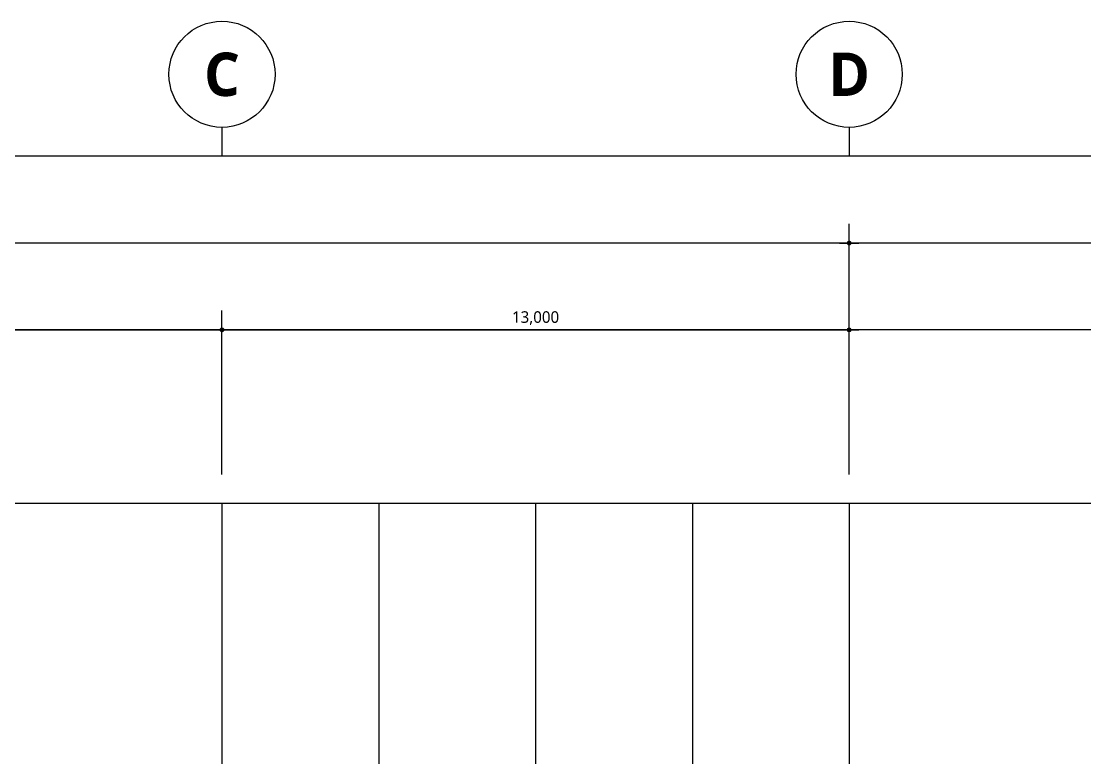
# Model space of a CAD drawing. Header units: millimetres. Extents: x 0 to 672800, y 0 to 118800.
# Drawn here: x 418739 to 440783, y 35171 to 50444 of the extents above; entities that cross this region are included whole.
import ezdxf
from ezdxf.enums import TextEntityAlignment as Align

# ---------------------------------------------------------------- set-up
doc = ezdxf.new("R2010")
doc.units = ezdxf.units.MM
doc.header["$LTSCALE"] = 200
doc.linetypes.add('CEN-GAUN', pattern=[32.2, 30, -1, 0.2, -1])
doc.layers.get('DEFPOINTS').update_dxf_attribs({"color": 137})
doc.layers.add('CEN', color=1, linetype='CEN-GAUN')
doc.layers.add('check', color=61, linetype='Continuous', plot=False)
doc.layers.add('Defpoint', color=125, linetype='Continuous', plot=False)
doc.styles.add('맑은고딕', font='malgun.ttf')
doc.styles.add('스타일2', font='malgunbd.ttf')
doc.dimstyles.new('CJAK', dxfattribs={"dimscale": 200, "dimtxt": 1.2, "dimasz": 0.5, "dimexe": 2, "dimexo": 3, "dimgap": 0.5, "dimtad": 1, "dimdec": 0, "dimzin": 1, "dimdsep": 46, "dimlunit": 6, "dimtxsty": '맑은고딕', "dimblk": 'CJDOT', "dimcen": 0.09, "dimdle": 1, "dimclrd": 256, "dimclre": 256, "dimclrt": 256, "dimadec": 0, "dimazin": 0, "dimtfac": 1, "dimtdec": 0, "dimtix": 1, "dimtmove": 2, "dimatfit": 3, "dimldrblk": 'CJDOT', "dimfxl": 1, "dimtolj": 1, "dimtzin": 1, "dimarcsym": 0})

# ---------------------------------------------------------------- blocks, each defined once
blk = doc.blocks.new('CJDOT')
blk.add_line((-2, 0), (2, 0))
at = {"const_width": 0.5}
blk.add_lwpolyline([(-0.25, 0, 1), (0.25, 0, 1)], format="xyb", close=True, dxfattribs=at)
blk = doc.blocks.new('*D195')
at = {"layer": 'check', "lineweight": -2, "transparency": 16777216}
for p, q in [((405900, 41044), (405900, 44444)), ((422900, 41044), (422900, 44444)), ((406000, 44044), (422800, 44044))]:
    blk.add_line(p, q, dxfattribs=at)
at = {"layer": 'DEFPOINTS', "color": 0, "transparency": 16777216}
for p in [(422900, 44044), (405900, 40444), (422900, 40444)]:
    blk.add_point(p, dxfattribs=at)
at = {"layer": 'check', "lineweight": -2, "transparency": 16777216, "xscale": 100, "yscale": 100, "zscale": 100, "rotation": 180}
blk.add_blockref('CJDOT', (405900, 44044), dxfattribs=at)
at = {"layer": 'check', "lineweight": -2, "transparency": 16777216, "xscale": 100, "yscale": 100, "zscale": 100}
blk.add_blockref('CJDOT', (422900, 44044), dxfattribs=at)
at = {"layer": 'check', "transparency": 16777216, "insert": (414400, 44288), "char_height": 240, "attachment_point": 5, "style": '맑은고딕'}
blk.add_mtext('\\A1;17,000', dxfattribs=at)
blk = doc.blocks.new('*D196')
at = {"layer": 'check', "lineweight": -2, "transparency": 16777216}
for p, q in [((392900, 41044), (392900, 46244)), ((435900, 41044), (435900, 46244)), ((435800, 45844), (393000, 45844))]:
    blk.add_line(p, q, dxfattribs=at)
at = {"layer": 'DEFPOINTS', "color": 0, "transparency": 16777216}
for p in [(392900, 45844), (392900, 40444), (435900, 40444)]:
    blk.add_point(p, dxfattribs=at)
at = {"layer": 'check', "lineweight": -2, "transparency": 16777216, "xscale": 100, "yscale": 100, "zscale": 100, "rotation": 180}
blk.add_blockref('CJDOT', (392900, 45844), dxfattribs=at)
at = {"layer": 'check', "lineweight": -2, "transparency": 16777216, "xscale": 100, "yscale": 100, "zscale": 100}
blk.add_blockref('CJDOT', (435900, 45844), dxfattribs=at)
at = {"layer": 'check', "transparency": 16777216, "insert": (414400, 46088), "char_height": 240, "attachment_point": 5, "style": '맑은고딕'}
blk.add_mtext('\\A1;43,000', dxfattribs=at)
blk = doc.blocks.new('*D197')
at = {"layer": 'check', "lineweight": -2, "transparency": 16777216}
for p, q in [((422900, 41044), (422900, 44444)), ((435900, 41044), (435900, 44444)), ((423000, 44044), (435800, 44044))]:
    blk.add_line(p, q, dxfattribs=at)
at = {"layer": 'DEFPOINTS', "color": 0, "transparency": 16777216}
for p in [(435900, 44044), (422900, 40444), (435900, 40444)]:
    blk.add_point(p, dxfattribs=at)
at = {"layer": 'check', "lineweight": -2, "transparency": 16777216, "xscale": 100, "yscale": 100, "zscale": 100, "rotation": 180}
blk.add_blockref('CJDOT', (422900, 44044), dxfattribs=at)
at = {"layer": 'check', "lineweight": -2, "transparency": 16777216, "xscale": 100, "yscale": 100, "zscale": 100}
blk.add_blockref('CJDOT', (435900, 44044), dxfattribs=at)
at = {"layer": 'check', "transparency": 16777216, "insert": (429400, 44288), "char_height": 240, "attachment_point": 5, "style": '맑은고딕'}
blk.add_mtext('\\A1;13,000', dxfattribs=at)
blk = doc.blocks.new('x1')
blk.add_line((0, 600), (0, 0))
blk.add_circle((0, 1700), 1100)
at = {"style": '스타일2'}
blk.add_attdef('X', text='', height=900, dxfattribs=at).set_placement((0, 1700), align=Align.MIDDLE)

msp = doc.modelspace()

# ---------------------------------------------------------------- linework, layer by layer
at = {"layer": 'CEN'}
for p, q in [((422900, 40443.6), (422900, 20443.6)), ((435900, 40443.6), (435900, 20443.6))]:
    msp.add_line(p, q, dxfattribs=at)
at = {"layer": 'Defpoint'}
for p, q in [((426150, 40443.6), (426150, 32443.6)), ((429400, 40443.6), (429400, 32443.6)), ((432650, 40443.6), (432650, 32443.6))]:
    msp.add_line(p, q, dxfattribs=at)
at = {"layer": 'DEFPOINTS'}
for points in [[(374700, 47643.6), (374700, 13243.6), (454100, 13243.6), (454100, 47643.6)], [(376500, 45843.6), (376500, 15043.6), (452300, 15043.6), (452300, 45843.6)], [(378300, 44043.6), (378300, 16843.6), (450500, 16843.6), (450500, 44043.6)], [(381900, 40443.6), (381900, 20443.6), (446900, 20443.6), (446900, 40443.6)]]:
    msp.add_lwpolyline(points, close=True, dxfattribs=at)

# ---------------------------------------------------------------- block references
for p, values in [((422900, 47643.6), {'X': 'C'}), ((435900, 47643.6), {'X': 'D'})]:
    msp.add_blockref('x1', p, dxfattribs=at).add_auto_attribs(values)

# ---------------------------------------------------------------- dimensions: what is measured, and where the dimension line sits
at = {"layer": 'check'}
for base, p1, p2, picture, middle in [((392900, 45843.6), (435900, 40443.6), (392900, 40443.6), '*D196', (414400, 46087.8)), ((422900, 44043.6), (405900, 40443.6), (422900, 40443.6), '*D195', (414400, 44288.4)), ((435900, 44043.6), (422900, 40443.6), (435900, 40443.6), '*D197', (429400, 44288.4))]:
    dim = msp.add_linear_dim(base=base, p1=p1, p2=p2, dimstyle='CJAK', dxfattribs=at)
    dim.commit()
    dim.dimension.update_dxf_attribs({"geometry": picture, "text_midpoint": middle})

doc.saveas('drawing.dxf')
